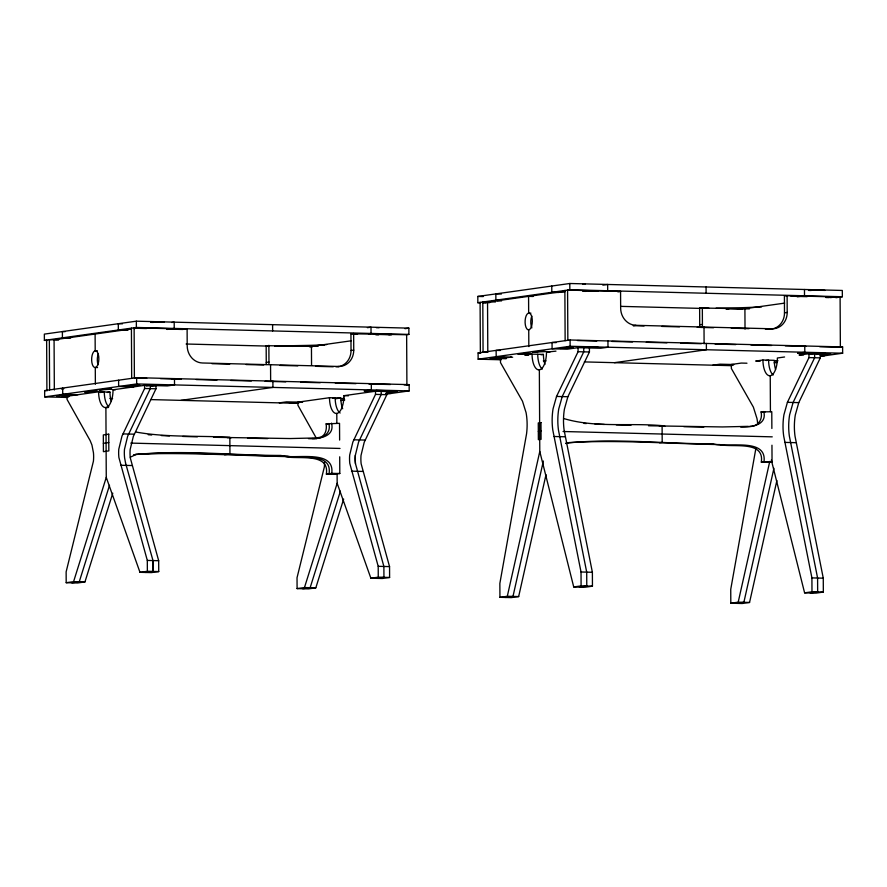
<?xml version="1.0" encoding="UTF-8"?>
<svg xmlns="http://www.w3.org/2000/svg" width="887" height="887" viewBox="0 0 887 887"><rect width="100%" height="100%" fill="white"/><g stroke="black" fill="none" stroke-linecap="round" stroke-linejoin="round"><path stroke-width="1.33" d="M339.71 456.805L339.799 473.536L326.361 474.101C329.764 451.86 297.156 459.81 284.893 456.561C236.031 455.441 187.113 452.425 138.25 454.089M326.361 474.101L331.771 473.336C334.953 448.423 294.063 459.943 280.991 455.441C231.928 455.486 182.456 449.487 133.571 454.776M771.956 445.207L772.045 461.939L761.312 462.116C764.716 439.885 732.108 447.835 719.834 444.587C669.63 443.744 619.281 439.719 569.11 442.569M761.312 462.116L764.017 461.739C767.2 436.825 726.309 448.345 713.237 443.844C664.163 443.899 614.702 437.89 565.817 443.178M376.543 578.357L383.938 577.315L383.883 566.46L355.465 463.635A19.414 8.338 -88.5 0 1 355.343 455.264L358.548 442.147L381.188 394.527L381.166 391.378M755.99 447.802L730.744 589.312L730.81 603.215L742.164 603.504L749.548 602.461L776.901 480.521M500.268 350.487L496.143 350.387L496.177 356.663L511.322 357.051L500.479 358.57L500.501 362.606L522.487 401.223L526.08 412.632A31.777 13.649 -88.5 0 1 526.568 433.754L499.858 583.413L499.935 597.317L507.309 596.275L539.784 451.494L539.351 369.857A16.775 7.207 -88.5 0 0 546.481 352.106L555.972 351.141M543.354 461.04L512.985 596.419L505.612 597.461M499.935 597.317L511.289 597.605L518.662 596.563L546.015 474.623M730.81 603.215L738.195 602.173L769.761 461.417M773.93 468.292L743.871 602.317L736.487 603.36M111.219 401.223A16.775 7.207 -88.5 0 1 109.955 392.098L98.59 391.81L67.013 396.256L67.035 399.405L90.13 440.584L91.938 445.008L93.457 452.78A19.414 8.338 -88.5 0 1 93.423 461.173L66.137 571.838L66.192 582.692L73.577 581.661L106.263 477.394L105.897 407.532A16.775 7.207 -88.5 0 0 113.026 389.781L144.592 385.346L167.31 385.923L174.517 384.903L174.484 378.627L172.078 378.971M109.522 485.289L79.253 581.805L71.869 582.837M66.192 582.692L77.557 582.981L84.941 581.95L112.771 493.172M324.531 462.382A19.414 8.338 -88.5 0 1 324.32 467.072L297.034 577.736L297.09 588.591L304.474 587.549L337.16 483.293L337.104 473.702M340.408 491.176L310.14 587.704L302.755 588.735M297.09 588.591L308.432 588.879L315.816 587.848L343.646 499.071M607.95 340.952L607.983 347.227L600.765 348.236L578.058 347.66L578.08 351.695L556.526 396.445L553.056 408.84A31.777 13.649 -88.5 0 0 552.801 430.062L581.029 571.993L581.096 585.897L573.723 586.939L539.784 451.494M589.411 347.948L589.434 351.984L567.88 396.733L564.409 409.129A31.777 13.649 -88.5 0 0 564.154 430.35L592.383 572.281L592.449 586.185L585.076 587.227L573.723 586.939M803.555 355.066L799.01 354.955L808.944 353.558L808.966 357.594L787.412 402.332L783.931 414.739A31.777 13.649 -88.5 0 0 783.676 435.96L811.915 577.892L811.982 591.795L804.598 592.838L771.335 460.076M802.358 346.318L804.764 345.974L804.797 352.25L797.59 353.27L820.298 353.846L820.32 357.882L798.766 402.631L795.295 415.027A31.777 13.649 -88.5 0 0 795.029 436.249L823.269 578.18L823.336 592.084L815.951 593.126L804.598 592.838M106.263 477.394L139.98 572.315L147.364 571.283L147.309 560.429L118.913 457.592A19.414 8.338 -88.5 0 1 118.78 449.221L121.974 436.105L144.614 388.495L144.592 385.346M139.98 572.315L151.355 572.603L158.729 571.572L158.673 560.717L130.278 457.88A19.414 8.338 -88.5 0 1 130.156 449.509L133.338 436.393L155.979 388.783L155.957 385.634L150.701 386.366M337.16 483.293L370.877 578.213L378.261 577.171L378.206 566.316L349.8 463.48A19.414 8.338 -88.5 0 1 349.678 455.109L352.871 442.003L375.511 394.382L375.489 391.234L343.912 395.68A16.775 7.207 -88.5 0 1 336.794 413.431L336.838 423.021M370.877 578.213L382.219 578.501L389.604 577.47L389.548 566.616L361.142 463.779A19.414 8.338 -88.5 0 1 361.02 455.408L364.213 442.291L386.854 394.682L386.832 391.533L364.125 390.945L371.343 389.936L371.309 383.661L368.903 383.993M130.3 457.193L136.276 454.388M318.123 437.635C325.296 437.18 327.081 429.785 326.106 423.886L339.533 423.332L339.621 440.063M565.939 443.555L568.523 442.79M749.77 426.27C758.008 426.725 762.92 419.507 761.046 411.912L771.779 411.734L771.867 428.476M406.313 334.776L408.896 334.41L408.863 328.135L136.343 321.183L44.35 334.111L44.383 340.386L47.089 340.464M44.383 340.386L136.376 327.458L408.896 334.41M171.79 322.48L174.196 322.147L174.229 328.423L167.011 329.432M131.487 328.933L54.074 339.81L54.34 390.025M133.893 328.589L136.143 328.279M480.543 302.777L477.838 302.711L477.816 296.435L569.798 283.496L842.317 290.459L842.351 296.735L835.909 297.644M477.838 302.711L569.831 289.772L842.351 296.735M602.838 285.137L607.65 284.461L607.684 290.736L605.278 291.08M564.941 291.246L487.54 302.134L487.795 352.339M595.155 291.246L597.86 290.869M617.862 291.823L620.567 291.446L620.656 308.177A16.775 15.101 82 0 0 635.89 325.307L772.145 328.789A16.775 15.101 82 0 0 787.201 312.435L787.113 295.704L840.1 297.056L840.366 347.26L819.721 346.728M367.406 327.68L371.01 327.17L371.043 333.445L368.637 333.789M266.133 364.601A16.775 15.101 82 0 0 266.255 362.417L266.167 345.686L312.224 346.407M337.958 366.752A16.775 15.101 82 0 0 351.03 350.498L350.942 333.756L406.634 334.732L406.9 384.936L404.15 384.869M404.993 328.678L408.863 328.135M288.874 346.263L291.579 345.886M388.794 334.721L391.5 334.344M351.174 340.808L311.448 346.385L311.548 365.389M67.656 397.465L44.683 396.877L44.649 390.602L136.642 377.662L409.162 384.625L409.184 390.901L385.701 394.205M61.403 389.027L63.809 388.694M266.255 362.417L268.961 362.04L268.872 345.298M351.03 350.498L353.736 350.11L353.647 333.379M44.683 396.877L136.676 383.938L409.184 390.901M699.599 326.915A16.775 15.101 82 0 0 699.71 324.742L699.632 308L749.46 308.82M787.113 295.704L784.407 296.081L784.496 312.812A16.775 15.101 82 0 1 769.439 329.166L765.348 329.055M100.32 392.509L104.278 391.954A16.775 7.207 -88.5 0 0 108.813 406.789M146.322 386.045L150.28 385.479L150.291 388.639L127.65 436.249L124.468 449.365A19.414 8.338 -88.5 0 0 124.59 457.736L125.544 462.97M107.327 392.464L109.955 392.098M716.119 308.199C731.276 308.199 746.388 307.523 761.523 306.957M797.291 296.779L804.509 295.77L804.476 289.495M737.474 308.964L740.179 308.587M784.629 303.121L744.914 308.709L745.025 329.066M335.985 366.841L338.69 366.464A16.775 15.101 82 0 0 353.736 350.11M830.409 297.633L832.66 297.311M635.89 325.307L633.185 325.684L644.084 325.961M501.122 359.778L478.137 359.191L478.104 352.915L570.097 339.987L842.617 346.939L842.65 353.214L820.519 356.33M699.71 324.742L702.415 324.354L702.338 307.623M784.496 312.812L787.201 312.435M180.937 400.359L272.93 387.419L272.897 381.144M701.307 327.425L704.012 327.048L704.101 343.779M478.137 359.191L570.13 346.263L842.65 353.214M544.951 364.402A16.775 7.207 -88.5 0 1 543.409 354.423L532.056 354.135L524.838 355.144L528.242 355.232M578.058 347.66L567.236 349.179L552.091 348.791L552.058 342.515L556.193 342.626M541.003 354.756L543.409 354.423M769.439 329.166L772.145 328.789M279.35 402.875L286.568 401.855L302.589 402.266M406.579 384.991L409.162 384.625M342.681 408.785A16.775 7.207 -88.5 0 1 340.83 397.997L329.487 397.709L297.91 402.144L297.932 405.292L316.592 438.621M332.525 398.219L335.164 397.853A16.775 7.207 -88.5 0 0 340.131 413.009M335.563 398.74L340.83 397.997M344.367 398.285L341.961 398.629L344.234 398.684M386.754 392.32L397.243 391.799L386.621 392.719M340.686 400.536L344.777 399.959M614.403 362.672L706.396 349.744L706.362 343.469M103.369 443.3L108.779 442.535M712.804 365.189L720.022 364.18L733.627 364.524M840.044 347.305L842.617 346.939M775.56 369.447A16.775 7.207 -88.5 0 1 774.284 360.322L762.931 360.022L755.724 361.042L760.259 361.153M784.585 356.984L777.367 357.993A16.775 7.207 -88.5 0 1 770.238 375.744L770.426 411.723M766.213 360.51L768.608 360.177A16.775 7.207 -88.5 0 0 773.142 375.013M809.654 354.401L814.621 353.702L814.643 357.738L793.089 402.476L789.607 414.883A31.777 13.649 -88.5 0 0 789.352 436.105L817.592 578.036L817.659 591.939L810.274 592.982M816.24 354.423L820.298 353.846M213.512 437.291L290.215 438.544L316.149 437.945M777.832 360.61L775.426 360.942L777.688 360.998M820.22 354.645L830.709 354.113L820.087 355.044M774.151 362.85L776.879 362.473M224.533 454.765L229.944 454L229.855 437.269C198.677 435.55 167 437.59 136.166 432.091M538.32 431.326L541.026 430.938M648.486 425.771L722.45 426.946L748.395 426.348M659.484 442.779L662.19 442.402L662.101 425.671C629.626 422.744 595.321 428.022 563.833 418.564M145.656 572.459L153.052 571.428L152.996 560.573L125.533 462.97M579.399 587.083L586.773 586.041L586.706 572.137L558.477 430.206A31.777 13.649 -88.5 0 1 558.732 408.985L562.203 396.589L583.757 351.84L583.735 347.804M135.523 454.388C186.104 450.973 236.951 455.486 287.599 456.184C299.861 459.433 332.47 451.483 329.066 473.713L337.093 473.924M312.102 438.555C321.416 439.497 331.749 434.076 328.811 423.509M308.488 438.655C318.422 439.087 335.186 437.103 331.516 423.132M740.723 427.057C750.668 427.49 767.432 425.505 763.751 411.535M703.812 427.102L683.822 426.658M267.597 438.621L247.54 438.156M582.692 284.206L585.442 284.272M809.787 290.005L824.932 290.393M808.456 290.415L811.206 290.492M620.567 291.446L567.58 290.093L567.846 340.298M582.77 290.925L597.827 291.313M791.082 296.247L807.115 296.657M826.385 297.156L837.395 297.433M583.103 291.313L585.775 291.38M825.864 297.511L829.267 297.6M560.14 291.923L564.675 292.045M558.677 292.488L551.803 292.311L551.769 286.035M501.355 294.04L495.844 293.896L495.877 300.172L501.388 300.316M533.109 296.48L528.574 296.369L528.663 313.1L530.925 313.155M477.816 296.435L483.215 296.568M497.008 300.804L501.543 300.915M489.79 301.813L495.467 301.957M747.164 308.388L749.437 308.454M489.691 302.19L482.805 302.012L483.071 352.228L487.196 352.327M482.85 302.467L489.735 302.644M699.632 308L708.979 308.244M726.464 308.687L742.984 309.108M483.249 302.844L485.954 302.922M620.933 306.37L700.209 308.388M726.032 309.053L728.737 309.119M661.791 326.416L679.509 326.871M697.226 327.325L713.569 327.735M731.287 328.19L749.005 328.645M150.602 321.914L164.372 322.269M376.321 327.68L379.082 327.758M150.646 322.369L153.407 322.436M122.439 323.822L118.304 323.711L118.337 329.986L127.972 330.241M134.17 328.223L146.555 328.534M167.033 329.066L183.066 329.476M350.942 333.756L357.627 333.933M375.035 334.377L391.544 334.798M375.855 334.765L378.527 334.842M577.481 340.541L596.751 341.04M611.886 341.428L632.531 341.95M646.301 342.304L666.946 342.837M680.706 343.18L701.351 343.712M715.11 344.056L735.755 344.588M750.901 344.976L771.546 345.498M785.305 345.852L805.95 346.385M65.139 331.649L62.389 331.583L62.423 337.858L70.683 338.069M820.486 355.654L824.611 355.754M326.682 344.599C309.474 345.775 292.178 345.353 274.948 346.285M320.928 345.054L324.332 345.143M578.08 351.695L589.434 351.984M808.966 357.594L820.32 357.882M56.324 339.499L58.597 339.555M313.71 346.074L318.245 346.185M546.481 352.106L549.885 352.183M58.62 339.932L49.339 339.699L49.605 389.903M266.167 345.686L268.839 345.753M275.513 345.919L293.009 346.362M309.519 346.784L312.279 346.861M186.115 344.012L268.118 346.107M478.104 352.915L480.809 352.993M510.402 357.173L512.675 357.228M746.965 363.215L741.288 363.071L731.365 364.468L731.376 368.504L753.373 407.122L756.966 418.531A31.777 13.649 -88.5 0 1 757.731 424.186M500.479 358.57L506.155 358.714M500.989 358.958L495.534 359.268L501.044 359.401M733.593 364.901L722.628 365.067L732.263 365.311M543.321 360.865L546.059 360.931M584.333 361.907L731.731 365.677M97.47 350.842L95.197 350.775L95.109 334.044M338.69 366.464L202.424 362.983A16.775 15.101 82 0 1 187.201 345.863L187.113 329.121L134.125 327.769L134.38 377.984L146.765 378.294M211.982 363.681L229.7 364.136M246.043 364.546L263.761 365M280.115 365.422L297.821 365.865M315.539 366.32L333.257 366.774M97.559 367.573L95.286 367.517L95.375 384.248M160.536 378.649L181.181 379.181M196.315 379.558L216.96 380.091M230.731 380.445L251.376 380.966M265.135 381.321L285.78 381.842M300.926 382.23L320.196 382.729M335.33 383.117L355.975 383.639M369.735 383.993L390.391 384.514M556.526 396.445L567.88 396.733M787.412 402.332L798.766 402.631M133.771 386.865L118.636 386.477L118.603 380.201M385.645 393.296L391.156 393.44M144.614 388.495L155.979 388.783M375.511 394.382L386.854 394.682M113.026 389.781L115.288 389.837M343.912 395.68L348.458 395.79M44.649 390.602L47.355 390.668M761.046 411.912L765.06 412.012M77.856 394.726L62.711 394.338L62.689 388.062M67.013 396.256L69.286 396.312M68.909 396.666L62.068 396.944L67.578 397.088M298.764 402.543L289.173 402.742L298.808 402.997M109.866 398.54L112.594 398.607M150.868 399.593L298.276 403.352M108.17 407.588L105.897 407.532A16.775 7.207 -88.5 0 1 98.59 391.81M659.396 426.048L664.851 426.181M326.106 423.886L328.778 423.953M563.045 431.503L772.255 436.847M554.087 436.504L565.44 436.792M784.962 442.402L796.326 442.691M123.06 433.898L134.425 434.186M353.957 439.786L365.3 440.085M227.15 437.646L231.241 437.746M130.81 443.101L340.009 448.445M764.017 461.739L772.045 461.939M120.577 465.254L131.941 465.542M351.474 471.152L362.816 471.44M331.771 473.336L339.799 473.536M147.309 560.429L158.673 560.717M378.206 566.316L389.548 566.616M581.029 571.993L592.383 572.281M811.915 577.892L823.269 578.18M147.364 571.283L158.729 571.572M378.261 577.171L389.604 577.47M581.096 585.897L592.449 586.185M811.982 591.795L823.336 592.084M73.577 581.661L84.941 581.95M304.474 587.549L315.816 587.848M507.309 596.275L518.662 596.563M738.195 602.173L749.548 602.461M630.945 425.305L616.31 424.873M197.369 436.859L182.733 436.426M604.369 424.452L595 424.041M169.461 435.949L161.401 435.572M583.979 423.409L586.307 423.554M148.184 434.697L151.744 435.007M706.063 286.978L706.096 293.253M569.798 283.496L569.831 289.772M570.097 339.987L570.13 346.263M564.875 290.47L565.141 340.686M528.741 329.831L528.829 346.573M480.1 302.389L480.366 352.605M272.597 324.664L272.631 330.94M270.557 364.723L270.646 381.465M152.985 560.573L153.041 571.428M136.343 321.183L136.376 327.458M136.642 377.662L136.676 383.938M131.42 328.157L131.675 378.361M46.634 340.076L46.9 390.28M539.351 369.857A16.775 7.207 -88.5 0 1 532.056 354.135M542.267 369.114A16.775 7.207 -88.5 0 1 537.733 354.279M702.415 324.354A16.775 15.101 82 0 1 702.304 326.538M531.856 327.891A8.382 3.603 -88.5 0 1 531.801 316.049M770.238 375.744A16.775 7.207 -88.5 0 1 762.931 360.022M268.961 362.04A16.775 15.101 82 0 1 268.839 364.213M98.08 364.79A8.382 3.603 -88.5 0 1 98.335 353.736M355.476 463.624A19.414 8.338 -88.5 0 1 355.354 455.253M336.794 413.431A16.775 7.207 -88.5 0 1 329.487 397.709M63.842 394.97L56.624 395.979L69.519 395.114L63.842 394.97M91.793 391.034L84.587 392.054L97.481 391.178L91.793 391.034M106.229 389.005L99.011 390.025L111.906 389.149L106.229 389.005M134.192 385.08L126.974 386.089L139.869 385.224L134.192 385.08M149.559 384.648L146.854 385.025L164.694 385.036L149.559 384.648M497.297 357.284L490.09 358.304L502.973 357.428L497.297 357.284M525.259 353.359L518.041 354.368L530.936 353.503L525.259 353.359M539.684 351.33L532.477 352.339L545.372 351.474L539.684 351.33M567.647 347.394L560.429 348.414L573.324 347.538L567.647 347.394M583.014 346.961L580.309 347.338L598.16 347.349L583.014 346.961M376.653 390.446L373.948 390.823L391.799 390.834L376.653 390.446M108.735 434.175L103.324 434.929L103.413 451.671L108.824 450.906L108.735 434.175M810.119 352.76L807.414 353.148L825.254 353.148L810.119 352.76M540.981 422.578L538.276 422.955L538.365 439.686L541.07 439.309L540.981 422.578M531.59 326.161A8.382 3.603 -88.5 0 0 529.129 313.1A8.382 3.603 -88.5 0 0 525.381 325.141A8.382 3.603 -88.5 0 0 531.59 326.161M98.135 363.836A8.382 3.603 -88.5 0 0 95.674 350.786A8.382 3.603 -88.5 0 0 91.926 362.816A8.382 3.603 -88.5 0 0 98.135 363.836"/></g></svg>
